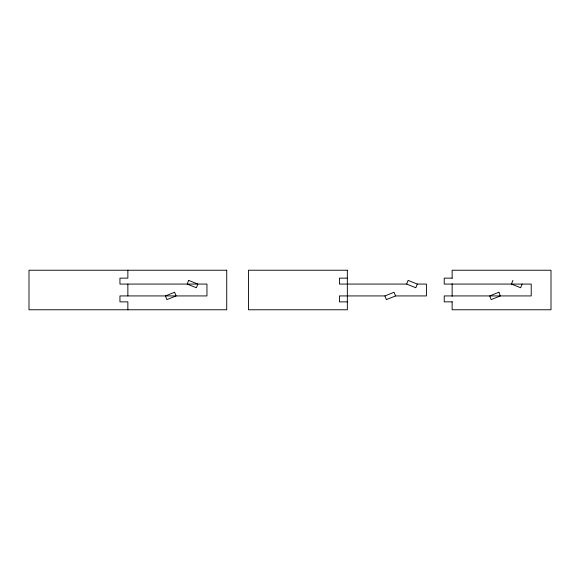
<?xml version="1.0" encoding="UTF-8"?>
<svg xmlns="http://www.w3.org/2000/svg" width="580" height="580" viewBox="0 0 580 580"><rect width="100%" height="100%" fill="white"/><g stroke="black" fill="none" stroke-linecap="round" stroke-linejoin="round"><path stroke-width="0.87" d="M347.34 278.139L339.43 278.139L339.43 284.07L406.66 284.07L408.124 280.394L417.303 284.07L426.43 284.07L426.43 295.93L395.546 295.93L386.374 299.606L384.902 295.93L339.43 295.93L339.43 301.861L347.34 301.861M417.303 284.07L415.831 287.745L406.652 284.07M512.923 280.394L511.451 284.07L520.63 287.745L522.101 284.07M384.902 295.93L394.081 292.255L395.553 295.93M452.139 278.139L444.229 278.139L444.229 284.07L531.229 284.07L531.229 295.93L444.229 295.93L444.229 301.861L452.139 301.861M452.139 278.313L452.139 270.229L551 270.229L551 309.771L452.139 309.771L452.139 301.687M452.139 283.707L452.139 296.293M127.861 270.229L127.861 278.139L119.951 278.139L119.951 284.07L206.951 284.07L206.951 295.93L119.951 295.93L119.951 301.861L127.861 301.861L127.861 309.771M127.861 284.07L127.861 295.93M188.645 280.394L187.18 284.07L196.359 287.745L197.823 284.07L188.645 280.394M174.609 292.255L165.43 295.93L166.895 299.606L176.073 295.93L174.609 292.255M498.88 292.255L489.701 295.93L491.173 299.606L500.344 295.93L498.88 292.255M226.729 270.229L29 270.229L29 309.771L226.729 309.771L226.729 270.229M347.34 270.229L248.479 270.229L248.479 309.771L347.34 309.771L347.34 270.229"/></g></svg>
